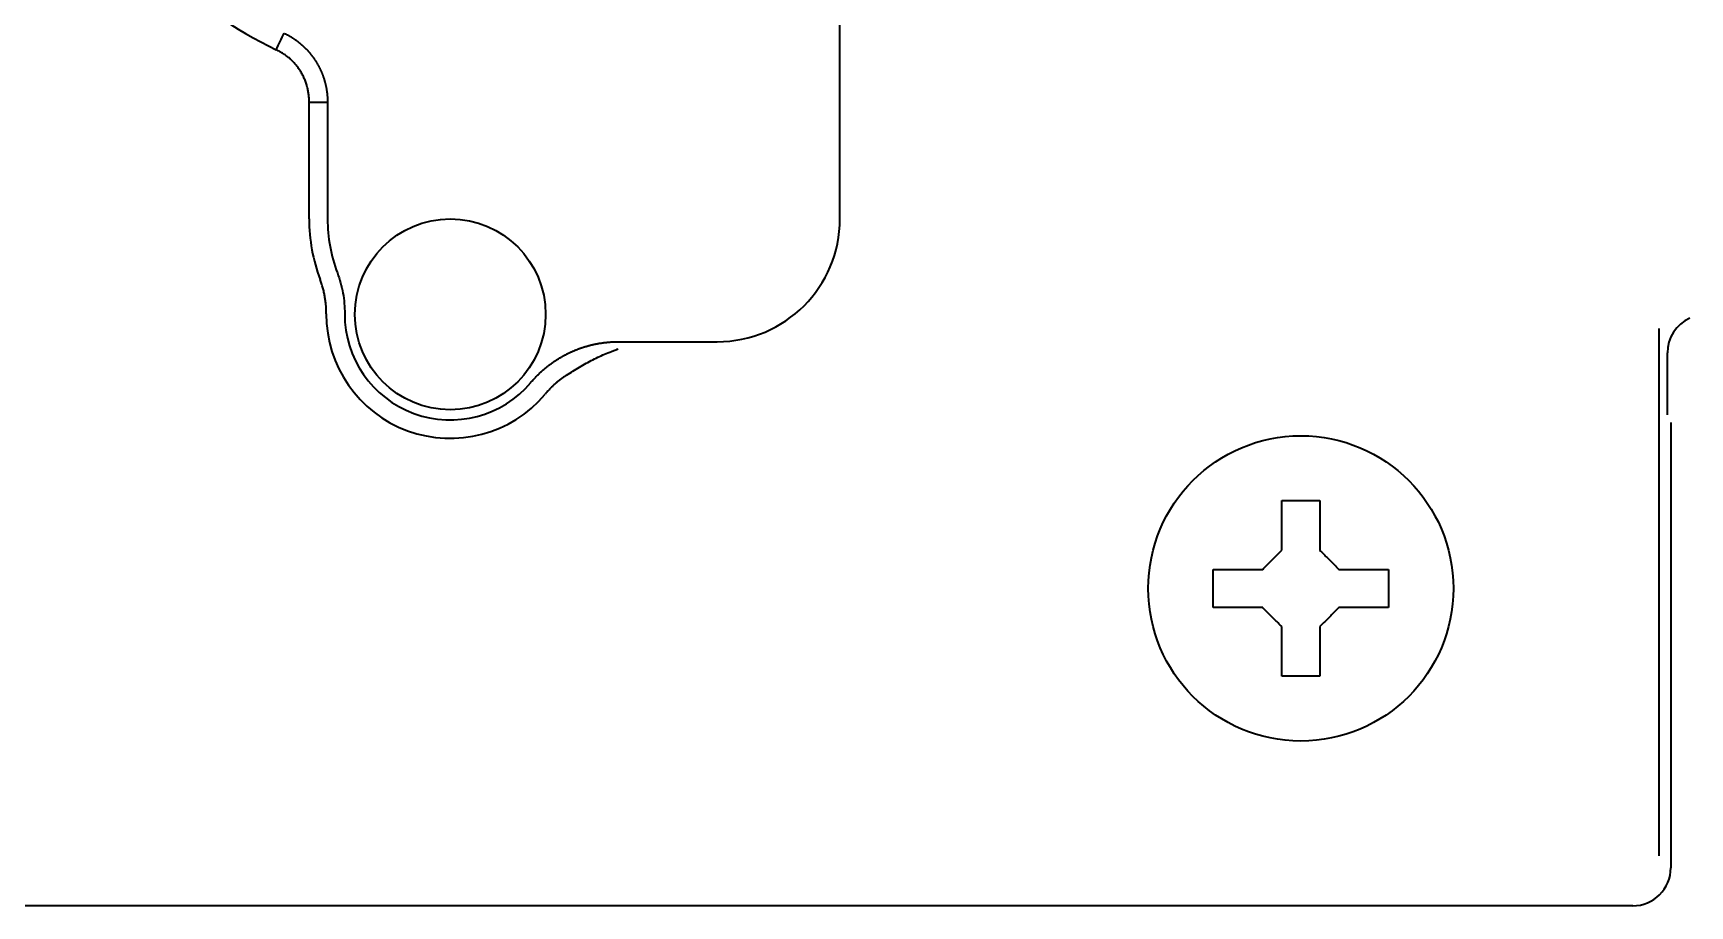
# Model space of a CAD drawing. Header units: inches. Extents: x 90 to 4162, y -443 to 3471.
# Drawn here: x 2273.96 to 2317.39, y 2659.28 to 2682.14 of the extents above; entities that cross this region are included whole.
import ezdxf

# ---------------------------------------------------------------- set-up
doc = ezdxf.new("R2010")
doc.units = ezdxf.units.IN
doc.layers.add('1', color=7, linetype='Continuous', true_color=0xffffff)

msp = doc.modelspace()

# ---------------------------------------------------------------- linework, layer by layer
at = {"layer": '1', "color": 7, "linetype": 'Continuous', "lineweight": 35}
for p, q in [((2295.108, 2677.276), (2295.108, 2691.276)), ((2281.191, 2677.276), (2281.191, 2680.34)), ((2281.674, 2680.34), (2281.674, 2677.276)), ((2316.576, 2674.404), (2316.576, 2660.591)), ((2289.3, 2674.059), (2291.891, 2674.059)), ((2316.803, 2673.765), (2316.803, 2673.765)), ((2316.803, 2672.14), (2316.803, 2673.765)), ((2316.803, 2672.14), (2316.803, 2673.765)), ((2316.891, 2671.941), (2316.891, 2660.276)), ((2304.891, 2667.594), (2304.891, 2668.094)), ((2309.491, 2668.094), (2309.491, 2667.594)), ((2304.891, 2667.094), (2304.891, 2667.594)), ((2309.491, 2667.594), (2309.491, 2667.094)), ((2315.892, 2659.276), (2256.891, 2659.276))]:
    msp.add_line(p, q, dxfattribs=at)
for centre, radius in [((2284.891, 2674.776), 2.5), ((2307.191, 2667.594), 4)]:
    msp.add_circle(centre, radius, dxfattribs=at)
for centre, radius, start, end in [((2284.891, 2691.276), 10.6, 205.5003, 244.4997), ((2285.691, 2677.276), 4.5, 180, 200.6344), ((2285.691, 2677.276), 4.017, 180, 200.6344), ((2291.891, 2677.276), 3.217, 270, 0), ((2284.891, 2674.776), 3.25, 179.7251, 319.876), ((2284.891, 2674.776), 2.767, 179.7251, 319.876)]:
    msp.add_arc(centre, radius, start, end, dxfattribs=at)
for centre, major_axis, ratio, start_param, end_param in [((2317.804, 2673.763), (0.709, -0.709), 0.997569, 2.780516, 3.926382), ((2315.89, 2660.277), (0.708, -0.708), 0.998783, 5.498396, 7.067974)]:
    msp.add_ellipse(centre, major_axis=major_axis, ratio=ratio, start_param=start_param, end_param=end_param, dxfattribs=at)
for points, degree in [([(2280.328, 2681.709), (2280.397, 2681.854), (2280.466, 2681.999), (2280.535, 2682.145)], 3), ([(2281.191, 2680.34), (2281.194, 2680.779), (2280.727, 2681.522), (2280.328, 2681.709)], 2), ([(2281.191, 2680.34), (2281.674, 2680.34)], 1), ([(2281.641, 2674.792), (2281.644, 2675.256), (2281.48, 2675.691)], 2), ([(2287.897, 2673.152), (2287.606, 2672.957), (2287.376, 2672.682)], 2), ([(2306.691, 2668.594), (2306.691, 2668.648), (2306.691, 2668.757), (2306.691, 2668.918), (2306.691, 2669.077), (2306.691, 2669.232), (2306.691, 2669.384), (2306.691, 2669.541), (2306.691, 2669.707), (2306.691, 2669.83), (2306.691, 2669.894)], 3), ([(2306.691, 2669.894), (2306.858, 2669.894), (2307.191, 2669.894), (2307.524, 2669.894), (2307.691, 2669.894)], 3), ([(2306.191, 2668.094), (2306.215, 2668.118), (2306.262, 2668.165), (2306.334, 2668.237), (2306.405, 2668.308), (2306.477, 2668.38), (2306.548, 2668.451), (2306.619, 2668.523), (2306.667, 2668.57), (2306.691, 2668.594)], 3), ([(2307.691, 2668.594), (2307.717, 2668.568), (2307.768, 2668.517), (2307.842, 2668.443), (2307.914, 2668.371), (2307.984, 2668.301), (2308.053, 2668.232), (2308.122, 2668.163), (2308.168, 2668.117), (2308.191, 2668.094)], 3), ([(2308.191, 2668.094), (2308.245, 2668.094), (2308.353, 2668.094), (2308.515, 2668.094), (2308.674, 2668.094), (2308.829, 2668.094), (2308.981, 2668.094), (2309.138, 2668.094), (2309.304, 2668.094), (2309.427, 2668.094), (2309.491, 2668.094)], 3), ([(2306.191, 2667.094), (2306.137, 2667.094), (2306.029, 2667.094), (2305.867, 2667.094), (2305.708, 2667.094), (2305.553, 2667.094), (2305.401, 2667.094), (2305.245, 2667.094), (2305.078, 2667.094), (2304.955, 2667.094), (2304.891, 2667.094)], 3), ([(2306.691, 2666.594), (2306.665, 2666.62), (2306.614, 2666.671), (2306.54, 2666.745), (2306.468, 2666.817), (2306.398, 2666.887), (2306.329, 2666.956), (2306.26, 2667.025), (2306.214, 2667.071), (2306.191, 2667.094)], 3), ([(2308.191, 2667.094), (2308.167, 2667.07), (2308.12, 2667.023), (2308.048, 2666.952), (2307.977, 2666.88), (2307.906, 2666.809), (2307.834, 2666.737), (2307.763, 2666.666), (2307.715, 2666.618), (2307.691, 2666.594)], 3), ([(2307.691, 2666.594), (2307.691, 2666.54), (2307.691, 2666.432), (2307.691, 2666.27), (2307.691, 2666.111), (2307.691, 2665.956), (2307.691, 2665.804), (2307.691, 2665.648), (2307.691, 2665.481), (2307.691, 2665.358), (2307.691, 2665.294)], 3), ([(2307.691, 2665.294), (2307.524, 2665.294), (2307.191, 2665.294), (2306.858, 2665.294), (2306.691, 2665.294)], 3)]:
    msp.add_open_spline(points, degree=degree, dxfattribs=at)
for points, knots in [([(2280.535, 2682.145), (2280.542, 2682.141), (2280.556, 2682.134), (2280.577, 2682.124), (2280.598, 2682.113), (2280.619, 2682.102), (2280.64, 2682.091), (2280.66, 2682.08), (2280.68, 2682.068), (2280.701, 2682.056), (2280.721, 2682.044), (2280.74, 2682.032), (2280.76, 2682.019), (2280.78, 2682.006), (2280.799, 2681.993), (2280.819, 2681.98), (2280.838, 2681.966), (2280.857, 2681.952), (2280.876, 2681.938), (2280.894, 2681.924), (2280.913, 2681.91), (2280.931, 2681.895), (2280.949, 2681.88), (2280.967, 2681.865), (2280.985, 2681.85), (2281.003, 2681.835), (2281.02, 2681.819), (2281.037, 2681.803), (2281.054, 2681.787), (2281.071, 2681.771), (2281.088, 2681.754), (2281.104, 2681.738), (2281.121, 2681.721), (2281.137, 2681.704), (2281.153, 2681.686), (2281.168, 2681.669), (2281.184, 2681.651), (2281.199, 2681.634), (2281.214, 2681.616), (2281.229, 2681.598), (2281.244, 2681.579), (2281.258, 2681.561), (2281.272, 2681.542), (2281.286, 2681.523), (2281.3, 2681.504), (2281.313, 2681.485), (2281.327, 2681.466), (2281.34, 2681.446), (2281.353, 2681.427), (2281.365, 2681.407), (2281.378, 2681.387), (2281.39, 2681.367), (2281.402, 2681.347), (2281.413, 2681.327), (2281.425, 2681.306), (2281.436, 2681.286), (2281.447, 2681.265), (2281.458, 2681.244), (2281.468, 2681.223), (2281.478, 2681.202), (2281.488, 2681.181), (2281.498, 2681.16), (2281.508, 2681.138), (2281.517, 2681.117), (2281.526, 2681.095), (2281.535, 2681.073), (2281.543, 2681.051), (2281.551, 2681.029), (2281.559, 2681.007), (2281.567, 2680.985), (2281.574, 2680.963), (2281.581, 2680.941), (2281.588, 2680.918), (2281.595, 2680.896), (2281.601, 2680.873), (2281.607, 2680.85), (2281.613, 2680.828), (2281.619, 2680.805), (2281.624, 2680.782), (2281.629, 2680.759), (2281.634, 2680.736), (2281.639, 2680.713), (2281.643, 2680.69), (2281.647, 2680.667), (2281.65, 2680.644), (2281.654, 2680.621), (2281.657, 2680.598), (2281.66, 2680.574), (2281.662, 2680.551), (2281.665, 2680.528), (2281.667, 2680.504), (2281.669, 2680.481), (2281.67, 2680.458), (2281.671, 2680.434), (2281.672, 2680.411), (2281.673, 2680.387), (2281.673, 2680.364), (2281.674, 2680.348), (2281.674, 2680.34)], [0, 0, 0, 0, 0.010418, 0.020835, 0.031252, 0.04167, 0.052087, 0.062504, 0.072921, 0.083338, 0.093755, 0.104172, 0.114589, 0.125006, 0.135423, 0.145839, 0.156256, 0.166673, 0.177089, 0.187506, 0.197922, 0.208339, 0.218755, 0.229171, 0.239588, 0.250004, 0.26042, 0.270837, 0.281253, 0.291669, 0.302085, 0.312501, 0.322917, 0.333334, 0.34375, 0.354166, 0.364582, 0.374998, 0.385414, 0.39583, 0.406246, 0.416662, 0.427078, 0.437494, 0.44791, 0.458326, 0.468742, 0.479158, 0.489574, 0.49999, 0.510406, 0.520822, 0.531238, 0.541654, 0.55207, 0.562486, 0.572902, 0.583319, 0.593735, 0.604151, 0.614567, 0.624983, 0.6354, 0.645816, 0.656232, 0.666649, 0.677065, 0.687481, 0.697898, 0.708314, 0.718731, 0.729148, 0.739564, 0.749981, 0.760398, 0.770814, 0.781231, 0.791648, 0.802065, 0.812482, 0.822899, 0.833316, 0.843733, 0.854151, 0.864568, 0.874985, 0.885403, 0.89582, 0.906238, 0.916656, 0.927073, 0.937491, 0.947909, 0.958327, 0.968745, 0.979163, 0.989582, 1, 1, 1, 1]), ([(2281.931, 2675.861), (2281.996, 2675.69), (2282.044, 2675.513), (2282.109, 2675.154), (2282.124, 2674.972), (2282.124, 2674.79)], [0, 0, 0, 0, 0.5, 0.5, 1, 1, 1, 1]), ([(2287.007, 2672.993), (2287.013, 2673), (2287.025, 2673.014), (2287.043, 2673.034), (2287.061, 2673.055), (2287.079, 2673.075), (2287.097, 2673.095), (2287.116, 2673.115), (2287.134, 2673.134), (2287.153, 2673.154), (2287.172, 2673.173), (2287.191, 2673.193), (2287.211, 2673.212), (2287.231, 2673.23), (2287.25, 2673.249), (2287.27, 2673.268), (2287.29, 2673.286), (2287.311, 2673.304), (2287.331, 2673.322), (2287.352, 2673.34), (2287.372, 2673.357), (2287.393, 2673.375), (2287.414, 2673.392), (2287.435, 2673.409), (2287.457, 2673.426), (2287.478, 2673.442), (2287.5, 2673.459), (2287.522, 2673.475), (2287.544, 2673.491), (2287.566, 2673.507), (2287.588, 2673.522), (2287.611, 2673.538), (2287.633, 2673.553), (2287.656, 2673.568), (2287.679, 2673.583), (2287.701, 2673.598), (2287.725, 2673.612), (2287.748, 2673.626), (2287.771, 2673.64), (2287.795, 2673.654), (2287.818, 2673.667), (2287.842, 2673.681), (2287.866, 2673.694), (2287.89, 2673.707), (2287.914, 2673.719), (2287.938, 2673.732), (2287.962, 2673.744), (2287.986, 2673.756), (2288.011, 2673.768), (2288.036, 2673.779), (2288.06, 2673.791), (2288.085, 2673.802), (2288.11, 2673.813), (2288.135, 2673.823), (2288.16, 2673.834), (2288.185, 2673.844), (2288.211, 2673.854), (2288.236, 2673.864), (2288.261, 2673.873), (2288.287, 2673.883), (2288.313, 2673.892), (2288.338, 2673.901), (2288.364, 2673.909), (2288.39, 2673.918), (2288.416, 2673.926), (2288.442, 2673.934), (2288.468, 2673.941), (2288.494, 2673.949), (2288.52, 2673.956), (2288.547, 2673.963), (2288.573, 2673.97), (2288.599, 2673.976), (2288.626, 2673.982), (2288.652, 2673.988), (2288.679, 2673.994), (2288.706, 2674), (2288.732, 2674.005), (2288.759, 2674.01), (2288.786, 2674.015), (2288.812, 2674.019), (2288.839, 2674.023), (2288.866, 2674.027), (2288.893, 2674.031), (2288.92, 2674.035), (2288.947, 2674.038), (2288.974, 2674.041), (2289.001, 2674.044), (2289.028, 2674.047), (2289.055, 2674.049), (2289.082, 2674.051), (2289.11, 2674.053), (2289.137, 2674.055), (2289.164, 2674.056), (2289.191, 2674.057), (2289.218, 2674.058), (2289.245, 2674.058), (2289.273, 2674.059), (2289.291, 2674.059), (2289.3, 2674.059)], [0, 0, 0, 0, 0.010416, 0.020832, 0.031248, 0.041665, 0.052081, 0.062497, 0.072913, 0.083329, 0.093746, 0.104162, 0.114578, 0.124994, 0.13541, 0.145827, 0.156243, 0.166659, 0.177075, 0.187491, 0.197908, 0.208324, 0.21874, 0.229156, 0.239573, 0.249989, 0.260405, 0.270822, 0.281238, 0.291654, 0.302071, 0.312487, 0.322903, 0.33332, 0.343736, 0.354152, 0.364569, 0.374985, 0.385401, 0.395818, 0.406234, 0.416651, 0.427067, 0.437484, 0.4479, 0.458317, 0.468733, 0.47915, 0.489566, 0.499983, 0.510399, 0.520816, 0.531233, 0.541649, 0.552066, 0.562482, 0.572899, 0.583316, 0.593733, 0.604149, 0.614566, 0.624983, 0.635399, 0.645816, 0.656233, 0.66665, 0.677067, 0.687484, 0.697901, 0.708317, 0.718734, 0.729151, 0.739568, 0.749985, 0.760402, 0.770819, 0.781236, 0.791653, 0.802071, 0.812488, 0.822905, 0.833322, 0.843739, 0.854156, 0.864574, 0.874991, 0.885408, 0.895825, 0.906243, 0.91666, 0.927078, 0.937495, 0.947912, 0.95833, 0.968747, 0.979165, 0.989582, 1, 1, 1, 1]), ([(2287.898, 2673.151), (2287.954, 2673.189), (2288.01, 2673.226), (2288.123, 2673.298), (2288.18, 2673.333), (2288.294, 2673.402), (2288.352, 2673.436), (2288.467, 2673.501), (2288.583, 2673.565), (2288.7, 2673.624), (2288.818, 2673.68), (2288.877, 2673.707), (2288.996, 2673.758), (2289.056, 2673.783), (2289.145, 2673.817), (2289.176, 2673.829), (2289.221, 2673.845), (2289.236, 2673.85), (2289.258, 2673.858), (2289.266, 2673.861), (2289.275, 2673.864), (2289.278, 2673.865), (2289.281, 2673.866), (2289.283, 2673.867), (2289.284, 2673.867), (2289.289, 2673.869), (2289.292, 2673.87), (2289.296, 2673.871)], [0, 0, 0, 0, 0.125, 0.125, 0.25, 0.25, 0.375, 0.375, 0.5, 0.625, 0.625, 0.75, 0.75, 0.875, 0.875, 0.9375, 0.9375, 0.96875, 0.96875, 0.984375, 0.984375, 0.988281, 0.990234, 0.990234, 0.992187, 0.992187, 1, 1, 1, 1]), ([(2307.691, 2669.894), (2307.691, 2669.691), (2307.691, 2669.482), (2307.691, 2669.157), (2307.691, 2669.047), (2307.691, 2668.823), (2307.691, 2668.709), (2307.691, 2668.594)], [0, 0, 0, 0, 0.5, 0.5, 0.75, 0.75, 1, 1, 1, 1]), ([(2304.891, 2668.094), (2305.094, 2668.094), (2305.304, 2668.094), (2305.629, 2668.094), (2305.739, 2668.094), (2305.962, 2668.094), (2306.076, 2668.094), (2306.191, 2668.094)], [0, 0, 0, 0, 0.5, 0.5, 0.75, 0.75, 1, 1, 1, 1]), ([(2309.491, 2667.094), (2309.288, 2667.094), (2309.078, 2667.094), (2308.753, 2667.094), (2308.643, 2667.094), (2308.42, 2667.094), (2308.306, 2667.094), (2308.191, 2667.094)], [0, 0, 0, 0, 0.5, 0.5, 0.75, 0.75, 1, 1, 1, 1]), ([(2306.691, 2665.294), (2306.691, 2665.497), (2306.691, 2665.707), (2306.691, 2666.032), (2306.691, 2666.142), (2306.691, 2666.365), (2306.691, 2666.479), (2306.691, 2666.594)], [0, 0, 0, 0, 0.5, 0.5, 0.75, 0.75, 1, 1, 1, 1])]:
    msp.add_open_spline(points, degree=3, knots=knots, dxfattribs=at)

doc.saveas('drawing.dxf')
